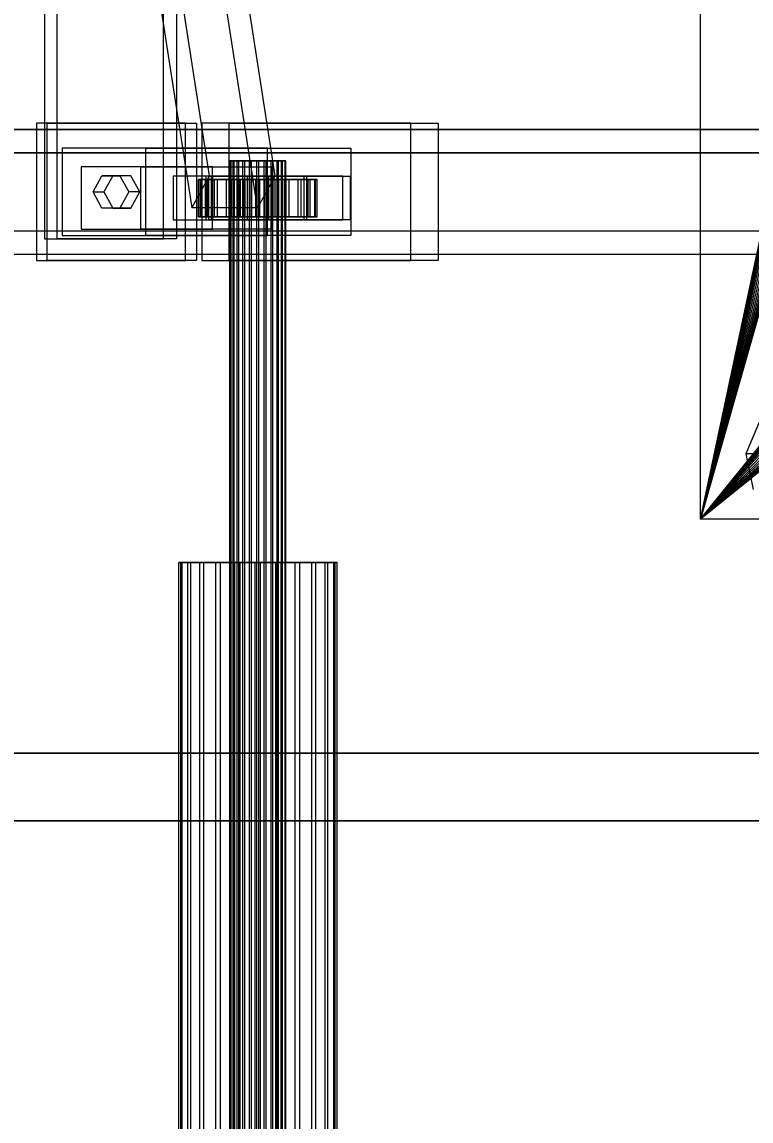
# Model space of a CAD drawing. Header units: millimetres. Extents: x -1970 to 59977, y -50268 to 6837.
# Drawn here: x 24335.6 to 24569.4, y -17868 to -17515.5 of the extents above; entities that cross this region are included whole.
import ezdxf

# ---------------------------------------------------------------- set-up
doc = ezdxf.new("R2010")
doc.units = ezdxf.units.MM
for name, color, linetype, lineweight in [('COTAS_O', 1, 'Continuous', 0), ('superior_briquetadora', 7, 'Continuous', 0), ('superior_C02', 7, 'Continuous', 0)]:
    doc.layers.add(name, color=color, linetype=linetype, lineweight=lineweight)
doc.dimstyles.new('R19_100', dxfattribs={"dimtxt": 250, "dimasz": 150, "dimexe": 150, "dimexo": 80, "dimgap": 100, "dimtad": 1, "dimtih": 1, "dimtoh": 1, "dimdsep": 46, "dimcen": 0.09, "dimadec": 0, "dimazin": 0, "dimtfac": 1, "dimtdec": 4, "dimtofl": 0, "dimtmove": 0, "dimatfit": 3, "dimfxl": 1, "dimtolj": 1, "dimtzin": 0, "dimarcsym": 0})

# ---------------------------------------------------------------- blocks, each defined once
blk = doc.blocks.new('*D34')
at = {"layer": 'COTAS_O', "color": 0, "lineweight": -2, "transparency": 16777216}
for p, q in [((24548.19, -17510), (23778.19, -17510)), ((23928.19, -19330), (23928.19, -17660)), ((24548.19, -19480), (23778.19, -19480))]:
    blk.add_line(p, q, dxfattribs=at)
at = {"layer": 'COTAS_O', "color": 0, "transparency": 16777216}
for points in [[(23903.19, -17660), (23953.19, -17660), (23928.19, -17510)], [(23903.19, -19330), (23953.19, -19330), (23928.19, -19480)]]:
    blk.add_solid(points, dxfattribs=at)
at = {"layer": 'Defpoints', "color": 0, "transparency": 16777216}
for p in [(23928.19, -17510), (24628.19, -17510), (24628.19, -19480)]:
    blk.add_point(p, dxfattribs=at)

msp = doc.modelspace()

# ---------------------------------------------------------------- linework, layer by layer
at = {"layer": 'superior_briquetadora'}
for p, q in [((24553.187, -17675), (24553.187, -17375)), ((24553.187, -17675), (24604.187, -17435)), ((24604.36, -17436.756), (24553.187, -17675)), ((24604.872, -17438.444), (24553.187, -17675)), ((24605.703, -17440), (24553.187, -17675)), ((24606.823, -17441.364), (24553.187, -17675)), ((24619.551, -17441.364), (24553.187, -17675)), ((24608.186, -17442.483), (24553.187, -17675)), ((24618.187, -17442.483), (24553.187, -17675)), ((24609.742, -17443.315), (24553.187, -17675)), ((24616.631, -17443.315), (24553.187, -17675)), ((24611.431, -17443.827), (24553.187, -17675)), ((24614.942, -17443.827), (24553.187, -17675)), ((24613.187, -17444), (24553.187, -17675)), ((24553.187, -17675), (24605.703, -17610)), ((24553.187, -17675), (24604.872, -17611.556)), ((24553.187, -17675), (24604.36, -17613.244)), ((24604.187, -17615), (24553.187, -17675)), ((24604.36, -17616.756), (24553.187, -17675)), ((24604.872, -17618.444), (24553.187, -17675)), ((24605.703, -17620), (24553.187, -17675)), ((24606.823, -17621.364), (24553.187, -17675)), ((24608.186, -17622.483), (24553.187, -17675)), ((24618.187, -17622.483), (24553.187, -17675)), ((24609.742, -17623.315), (24553.187, -17675)), ((24616.631, -17623.315), (24553.187, -17675)), ((24611.431, -17623.827), (24553.187, -17675)), ((24614.942, -17623.827), (24553.187, -17675)), ((24613.187, -17624), (24553.187, -17675)), ((24853.187, -17675), (24553.187, -17675))]:
    msp.add_line(p, q, dxfattribs=at)
at = {"layer": 'superior_C02'}
for p, q in [((24342.812, -17240), (24342.812, -17585)), ((24346.903, -17585), (24346.903, -17240)), ((24381.065, -17585), (24381.065, -17240)), ((24385.157, -17240), (24385.157, -17585)), ((24395.763, -17564.864), (24357.184, -17314.864)), ((24416.803, -17564.864), (24378.224, -17314.864)), ((24351.498, -17325.136), (24390.077, -17575.136)), ((24411.117, -17575.136), (24372.538, -17325.136)), ((24697.916, -17550), (23550.312, -17550)), ((23562.002, -17550), (24709.607, -17550)), ((24751.985, -17550), (23604.381, -17550)), ((23618.994, -17550), (24766.599, -17550)), ((24388.065, -17548), (24340.248, -17548)), ((24340.248, -17548), (24340.248, -17592)), ((24343.755, -17548), (24340.248, -17548)), ((24343.755, -17592), (24343.755, -17548)), ((24343.755, -17548), (24391.572, -17548)), ((24388.065, -17592), (24388.065, -17548)), ((24388.065, -17548), (24391.572, -17548)), ((24391.572, -17548), (24391.572, -17592)), ((24460.293, -17548), (24393.35, -17548)), ((24393.35, -17548), (24393.35, -17592)), ((24402.118, -17548), (24393.35, -17548)), ((24402.118, -17592), (24402.118, -17548)), ((24402.118, -17548), (24469.061, -17548)), ((24460.293, -17592), (24460.293, -17548)), ((24460.293, -17548), (24469.061, -17548)), ((24469.061, -17548), (24469.061, -17592)), ((24697.188, -17557.5), (23605.114, -17557.5)), ((23618.261, -17557.5), (24710.335, -17557.5)), ((24375.327, -17556), (24348.55, -17556)), ((24348.55, -17556), (24348.55, -17584)), ((24414.309, -17556), (24348.55, -17556)), ((24375.327, -17584), (24375.327, -17556)), ((24375.327, -17556), (24441.087, -17556)), ((24414.309, -17584), (24414.309, -17556)), ((24414.309, -17556), (24441.087, -17556)), ((24441.087, -17556), (24441.087, -17584)), ((24402.501, -17560), (24402.275, -17560)), ((24402.275, -17560), (24402.663, -17560)), ((24402.275, -18440), (24402.275, -17560)), ((24403.324, -17560), (24402.501, -17560)), ((24402.501, -18440), (24402.501, -17560)), ((24402.663, -17560), (24403.637, -17560)), ((24402.663, -18440), (24402.663, -17560)), ((24404.688, -17560), (24403.324, -17560)), ((24403.324, -18440), (24403.324, -17560)), ((24403.637, -17560), (24405.131, -17560)), ((24403.637, -18440), (24403.637, -17560)), ((24406.501, -17560), (24404.688, -17560)), ((24404.688, -18440), (24404.688, -17560)), ((24405.131, -17560), (24407.043, -17560)), ((24405.131, -18440), (24405.131, -17560)), ((24408.639, -17560), (24406.501, -17560)), ((24406.501, -18440), (24406.501, -17560)), ((24407.043, -17560), (24409.244, -17560)), ((24407.043, -18440), (24407.043, -17560)), ((24410.957, -17560), (24408.639, -17560)), ((24408.639, -18440), (24408.639, -17560)), ((24409.244, -17560), (24411.583, -17560)), ((24409.244, -18440), (24409.244, -17560)), ((24413.295, -17560), (24410.957, -17560)), ((24410.957, -18440), (24410.957, -17560)), ((24411.583, -17560), (24413.9, -17560)), ((24411.583, -18440), (24411.583, -17560)), ((24415.496, -17560), (24413.295, -17560)), ((24413.295, -18440), (24413.295, -17560)), ((24413.9, -17560), (24416.038, -17560)), ((24413.9, -18440), (24413.9, -17560)), ((24417.408, -17560), (24415.496, -17560)), ((24415.496, -18440), (24415.496, -17560)), ((24416.038, -17560), (24417.851, -17560)), ((24416.038, -18440), (24416.038, -17560)), ((24418.903, -17560), (24417.408, -17560)), ((24417.408, -18440), (24417.408, -17560)), ((24417.851, -17560), (24419.216, -17560)), ((24417.851, -18440), (24417.851, -17560)), ((24419.877, -17560), (24418.903, -17560)), ((24418.903, -18440), (24418.903, -17560)), ((24419.216, -17560), (24420.039, -17560)), ((24419.216, -18440), (24419.216, -17560)), ((24420.264, -17560), (24419.877, -17560)), ((24419.877, -17560), (24419.877, -18440)), ((24420.039, -17560), (24420.264, -17560)), ((24420.039, -18440), (24420.039, -17560)), ((24420.264, -18440), (24420.264, -17560)), ((24373.72, -17562), (24354.593, -17562)), ((24354.593, -17562), (24354.593, -17582)), ((24396.738, -17562), (24354.593, -17562)), ((24358.418, -17570), (24361.287, -17564.804)), ((24361.287, -17564.804), (24367.025, -17564.804)), ((24364.795, -17564.804), (24361.287, -17564.804)), ((24364.795, -17564.804), (24361.926, -17570)), ((24370.533, -17564.804), (24364.795, -17564.804)), ((24367.025, -17564.804), (24369.894, -17570)), ((24370.533, -17564.804), (24367.025, -17564.804)), ((24373.402, -17570), (24370.533, -17564.804)), ((24373.72, -17582), (24373.72, -17562)), ((24373.72, -17562), (24415.864, -17562)), ((24395.569, -17565), (24384.093, -17565)), ((24384.093, -17565), (24384.093, -17579)), ((24396.368, -17565), (24384.093, -17565)), ((24390.077, -17575.136), (24395.763, -17564.864)), ((24438.526, -17565), (24394.535, -17565)), ((24394.535, -17565), (24394.535, -17579)), ((24396.873, -17565), (24394.535, -17565)), ((24395.569, -17579), (24395.569, -17565)), ((24395.569, -17565), (24407.844, -17565)), ((24395.763, -17564.864), (24416.803, -17564.864)), ((24396.368, -17579), (24396.368, -17565)), ((24396.368, -17565), (24407.844, -17565)), ((24396.738, -17582), (24396.738, -17562)), ((24396.738, -17562), (24415.864, -17562)), ((24396.873, -17579), (24396.873, -17565)), ((24396.873, -17565), (24440.864, -17565)), ((24407.844, -17565), (24407.844, -17579)), ((24416.803, -17564.864), (24411.117, -17575.136)), ((24426.171, -17565), (24414.695, -17565)), ((24414.695, -17565), (24414.695, -17579)), ((24426.971, -17565), (24414.695, -17565)), ((24415.864, -17562), (24415.864, -17582)), ((24426.171, -17579), (24426.171, -17565)), ((24426.171, -17565), (24438.447, -17565)), ((24426.971, -17579), (24426.971, -17565)), ((24426.971, -17565), (24438.447, -17565)), ((24438.447, -17565), (24438.447, -17579)), ((24438.526, -17579), (24438.526, -17565)), ((24438.526, -17565), (24440.864, -17565)), ((24440.864, -17565), (24440.864, -17579)), ((24392.757, -17566), (24392.281, -17566)), ((24392.281, -17566), (24402.275, -17566)), ((24392.281, -17578), (24392.281, -17566)), ((24392.281, -17566), (24393.099, -17566)), ((24394.495, -17566), (24392.757, -17566)), ((24392.757, -17566), (24402.501, -17566)), ((24392.757, -17578), (24392.757, -17566)), ((24393.099, -17566), (24402.663, -17566)), ((24393.099, -17578), (24393.099, -17566)), ((24393.099, -17566), (24395.156, -17566)), ((24397.375, -17566), (24394.495, -17566)), ((24394.495, -17566), (24403.324, -17566)), ((24394.495, -17578), (24394.495, -17566)), ((24395.156, -17566), (24403.637, -17566)), ((24395.156, -17578), (24395.156, -17566)), ((24395.156, -17566), (24398.31, -17566)), ((24401.203, -17566), (24397.375, -17566)), ((24397.375, -17566), (24404.688, -17566)), ((24397.375, -17578), (24397.375, -17566)), ((24398.31, -17566), (24405.131, -17566)), ((24398.31, -17578), (24398.31, -17566)), ((24398.31, -17566), (24402.348, -17566)), ((24405.717, -17566), (24401.203, -17566)), ((24401.203, -17566), (24406.501, -17566)), ((24401.203, -17578), (24401.203, -17566)), ((24402.275, -17566), (24402.501, -17566)), ((24402.275, -17566), (24402.275, -17578)), ((24402.663, -17566), (24402.275, -17566)), ((24402.348, -17566), (24407.043, -17566)), ((24402.348, -17578), (24402.348, -17566)), ((24402.348, -17566), (24406.994, -17566)), ((24402.501, -17566), (24403.324, -17566)), ((24402.501, -17566), (24402.501, -17578)), ((24402.663, -17566), (24402.663, -17578)), ((24403.637, -17566), (24402.663, -17566)), ((24403.324, -17566), (24404.688, -17566)), ((24403.324, -17566), (24403.324, -17578)), ((24403.637, -17566), (24403.637, -17578)), ((24405.131, -17566), (24403.637, -17566)), ((24404.688, -17566), (24406.501, -17566)), ((24404.688, -17566), (24404.688, -17578)), ((24405.131, -17566), (24405.131, -17578)), ((24407.043, -17566), (24405.131, -17566)), ((24410.609, -17566), (24405.717, -17566)), ((24405.717, -17566), (24408.639, -17566)), ((24405.717, -17578), (24405.717, -17566)), ((24406.501, -17566), (24408.639, -17566)), ((24406.501, -17566), (24406.501, -17578)), ((24406.994, -17566), (24409.244, -17566)), ((24406.994, -17578), (24406.994, -17566)), ((24406.994, -17566), (24411.931, -17566)), ((24407.043, -17566), (24407.043, -17578)), ((24409.244, -17566), (24407.043, -17566)), ((24408.639, -17566), (24410.957, -17566)), ((24408.639, -17566), (24408.639, -17578)), ((24409.244, -17566), (24409.244, -17578)), ((24411.583, -17566), (24409.244, -17566)), ((24415.546, -17566), (24410.609, -17566)), ((24410.609, -17566), (24410.957, -17566)), ((24410.609, -17578), (24410.609, -17566)), ((24410.957, -17566), (24413.295, -17566)), ((24410.957, -17566), (24410.957, -17578)), ((24411.931, -17566), (24411.583, -17566)), ((24411.583, -17566), (24411.583, -17578)), ((24413.9, -17566), (24411.583, -17566)), ((24411.931, -17578), (24411.931, -17566)), ((24411.931, -17566), (24416.823, -17566)), ((24415.546, -17566), (24413.295, -17566)), ((24413.295, -17566), (24415.496, -17566)), ((24413.295, -17566), (24413.295, -17578)), ((24416.823, -17566), (24413.9, -17566)), ((24413.9, -17566), (24413.9, -17578)), ((24416.038, -17566), (24413.9, -17566)), ((24420.191, -17566), (24415.496, -17566)), ((24415.496, -17566), (24417.408, -17566)), ((24415.496, -17566), (24415.496, -17578)), ((24420.191, -17566), (24415.546, -17566)), ((24415.546, -17578), (24415.546, -17566)), ((24421.336, -17566), (24416.038, -17566)), ((24416.038, -17566), (24416.038, -17578)), ((24417.851, -17566), (24416.038, -17566)), ((24416.823, -17578), (24416.823, -17566)), ((24416.823, -17566), (24421.336, -17566)), ((24424.229, -17566), (24417.408, -17566)), ((24417.408, -17566), (24418.903, -17566)), ((24417.408, -17566), (24417.408, -17578)), ((24425.164, -17566), (24417.851, -17566)), ((24417.851, -17566), (24417.851, -17578)), ((24419.216, -17566), (24417.851, -17566)), ((24427.384, -17566), (24418.903, -17566)), ((24418.903, -17566), (24419.877, -17566)), ((24418.903, -17566), (24418.903, -17578)), ((24428.045, -17566), (24419.216, -17566)), ((24419.216, -17566), (24419.216, -17578)), ((24420.039, -17566), (24419.216, -17566)), ((24419.877, -17566), (24429.44, -17566)), ((24419.877, -17578), (24419.877, -17566)), ((24419.877, -17566), (24420.264, -17566)), ((24429.782, -17566), (24420.039, -17566)), ((24420.039, -17566), (24420.039, -17578)), ((24420.264, -17566), (24420.039, -17566)), ((24424.229, -17566), (24420.191, -17566)), ((24420.191, -17578), (24420.191, -17566)), ((24430.258, -17566), (24420.264, -17566)), ((24420.264, -17566), (24420.264, -17578)), ((24421.336, -17578), (24421.336, -17566)), ((24421.336, -17566), (24425.164, -17566)), ((24427.384, -17566), (24424.229, -17566)), ((24424.229, -17578), (24424.229, -17566)), ((24425.164, -17578), (24425.164, -17566)), ((24425.164, -17566), (24428.045, -17566)), ((24429.44, -17566), (24427.384, -17566)), ((24427.384, -17578), (24427.384, -17566)), ((24428.045, -17578), (24428.045, -17566)), ((24428.045, -17566), (24429.782, -17566)), ((24429.44, -17566), (24429.44, -17578)), ((24430.258, -17566), (24429.44, -17566)), ((24429.782, -17578), (24429.782, -17566)), ((24429.782, -17566), (24430.258, -17566)), ((24430.258, -17578), (24430.258, -17566)), ((24361.287, -17575.196), (24358.418, -17570)), ((24358.418, -17570), (24361.926, -17570)), ((24361.926, -17570), (24364.795, -17575.196)), ((24369.894, -17570), (24367.025, -17575.196)), ((24373.402, -17570), (24369.894, -17570)), ((24370.533, -17575.196), (24373.402, -17570)), ((24367.025, -17575.196), (24361.287, -17575.196)), ((24364.795, -17575.196), (24361.287, -17575.196)), ((24364.795, -17575.196), (24370.533, -17575.196)), ((24370.533, -17575.196), (24367.025, -17575.196)), ((24411.117, -17575.136), (24390.077, -17575.136)), ((24384.093, -17579), (24395.569, -17579)), ((24384.093, -17579), (24396.368, -17579)), ((24402.275, -17578), (24392.281, -17578)), ((24392.281, -17578), (24392.757, -17578)), ((24393.099, -17578), (24392.281, -17578)), ((24402.501, -17578), (24392.757, -17578)), ((24392.757, -17578), (24394.495, -17578)), ((24402.663, -17578), (24393.099, -17578)), ((24395.156, -17578), (24393.099, -17578)), ((24403.324, -17578), (24394.495, -17578)), ((24394.495, -17578), (24397.375, -17578)), ((24394.535, -17579), (24438.526, -17579)), ((24394.535, -17579), (24396.873, -17579)), ((24403.637, -17578), (24395.156, -17578)), ((24398.31, -17578), (24395.156, -17578)), ((24407.844, -17579), (24395.569, -17579)), ((24407.844, -17579), (24396.368, -17579)), ((24440.864, -17579), (24396.873, -17579)), ((24404.688, -17578), (24397.375, -17578)), ((24397.375, -17578), (24401.203, -17578)), ((24405.131, -17578), (24398.31, -17578)), ((24402.348, -17578), (24398.31, -17578)), ((24406.501, -17578), (24401.203, -17578)), ((24401.203, -17578), (24405.717, -17578)), ((24402.501, -17578), (24402.275, -17578)), ((24402.275, -17578), (24402.663, -17578)), ((24407.043, -17578), (24402.348, -17578)), ((24406.994, -17578), (24402.348, -17578)), ((24403.324, -17578), (24402.501, -17578)), ((24402.663, -17578), (24403.637, -17578)), ((24404.688, -17578), (24403.324, -17578)), ((24403.637, -17578), (24405.131, -17578)), ((24406.501, -17578), (24404.688, -17578)), ((24405.131, -17578), (24407.043, -17578)), ((24408.639, -17578), (24405.717, -17578)), ((24405.717, -17578), (24410.609, -17578)), ((24408.639, -17578), (24406.501, -17578)), ((24409.244, -17578), (24406.994, -17578)), ((24411.931, -17578), (24406.994, -17578)), ((24407.043, -17578), (24409.244, -17578)), ((24410.957, -17578), (24408.639, -17578)), ((24409.244, -17578), (24411.583, -17578)), ((24410.957, -17578), (24410.609, -17578)), ((24410.609, -17578), (24415.546, -17578)), ((24413.295, -17578), (24410.957, -17578)), ((24411.583, -17578), (24411.931, -17578)), ((24411.583, -17578), (24413.9, -17578)), ((24416.823, -17578), (24411.931, -17578)), ((24415.496, -17578), (24413.295, -17578)), ((24413.295, -17578), (24415.546, -17578)), ((24413.9, -17578), (24416.823, -17578)), ((24413.9, -17578), (24416.038, -17578)), ((24414.695, -17579), (24426.171, -17579)), ((24414.695, -17579), (24426.971, -17579)), ((24417.408, -17578), (24415.496, -17578)), ((24415.496, -17578), (24420.191, -17578)), ((24415.546, -17578), (24420.191, -17578)), ((24416.038, -17578), (24421.336, -17578)), ((24416.038, -17578), (24417.851, -17578)), ((24421.336, -17578), (24416.823, -17578)), ((24418.903, -17578), (24417.408, -17578)), ((24417.408, -17578), (24424.229, -17578)), ((24417.851, -17578), (24425.164, -17578)), ((24417.851, -17578), (24419.216, -17578)), ((24419.877, -17578), (24418.903, -17578)), ((24418.903, -17578), (24427.384, -17578)), ((24419.216, -17578), (24428.045, -17578)), ((24419.216, -17578), (24420.039, -17578)), ((24429.44, -17578), (24419.877, -17578)), ((24420.264, -17578), (24419.877, -17578)), ((24420.039, -17578), (24429.782, -17578)), ((24420.039, -17578), (24420.264, -17578)), ((24420.191, -17578), (24424.229, -17578)), ((24420.264, -17578), (24430.258, -17578)), ((24425.164, -17578), (24421.336, -17578)), ((24424.229, -17578), (24427.384, -17578)), ((24428.045, -17578), (24425.164, -17578)), ((24438.447, -17579), (24426.171, -17579)), ((24438.447, -17579), (24426.971, -17579)), ((24427.384, -17578), (24429.44, -17578)), ((24429.782, -17578), (24428.045, -17578)), ((24429.44, -17578), (24430.258, -17578)), ((24430.258, -17578), (24429.782, -17578)), ((24440.864, -17579), (24438.526, -17579)), ((23605.114, -17582.5), (24697.188, -17582.5)), ((23618.261, -17582.5), (24710.335, -17582.5)), ((24354.593, -17582), (24373.72, -17582)), ((24354.593, -17582), (24396.738, -17582)), ((24415.864, -17582), (24373.72, -17582)), ((24415.864, -17582), (24396.738, -17582)), ((24342.812, -17585), (24381.065, -17585)), ((24342.812, -17585), (24346.903, -17585)), ((24385.157, -17585), (24346.903, -17585)), ((24348.55, -17584), (24375.327, -17584)), ((24348.55, -17584), (24414.309, -17584)), ((24441.087, -17584), (24375.327, -17584)), ((24385.157, -17585), (24381.065, -17585)), ((24441.087, -17584), (24414.309, -17584)), ((23550.312, -17590), (24697.916, -17590)), ((23562.002, -17590), (24709.607, -17590)), ((23604.381, -17590), (24751.985, -17590)), ((23618.994, -17590), (24766.599, -17590)), ((24340.248, -17592), (24388.065, -17592)), ((24340.248, -17592), (24343.755, -17592)), ((24391.572, -17592), (24343.755, -17592)), ((24391.572, -17592), (24388.065, -17592)), ((24393.35, -17592), (24460.293, -17592)), ((24393.35, -17592), (24402.118, -17592)), ((24469.061, -17592), (24402.118, -17592)), ((24469.061, -17592), (24460.293, -17592)), ((24579.3, -17626.449), (24567.776, -17653.98)), ((24577.34, -17653.992), (24567.776, -17653.98)), ((24567.776, -17653.98), (24570.11, -17665.449)), ((24386.521, -17688.85), (24385.885, -17688.85)), ((24385.885, -17688.85), (24386.979, -17688.85)), ((24385.885, -18311.15), (24385.885, -17688.85)), ((24388.844, -17688.85), (24386.521, -17688.85)), ((24386.521, -18311.15), (24386.521, -17688.85)), ((24386.979, -17688.85), (24389.728, -17688.85)), ((24386.979, -18311.15), (24386.979, -17688.85)), ((24392.695, -17688.85), (24388.844, -17688.85)), ((24388.844, -18311.15), (24388.844, -17688.85)), ((24389.728, -17688.85), (24393.945, -17688.85)), ((24389.728, -18311.15), (24389.728, -17688.85)), ((24397.812, -17688.85), (24392.695, -17688.85)), ((24392.695, -18311.15), (24392.695, -17688.85)), ((24393.945, -17688.85), (24399.343, -17688.85)), ((24393.945, -18311.15), (24393.945, -17688.85)), ((24403.846, -17688.85), (24397.812, -17688.85)), ((24397.812, -18311.15), (24397.812, -17688.85)), ((24399.343, -17688.85), (24405.553, -17688.85)), ((24399.343, -18311.15), (24399.343, -17688.85)), ((24410.386, -17688.85), (24403.846, -17688.85)), ((24403.846, -18311.15), (24403.846, -17688.85)), ((24405.553, -17688.85), (24412.153, -17688.85)), ((24405.553, -18311.15), (24405.553, -17688.85)), ((24416.986, -17688.85), (24410.386, -17688.85)), ((24410.386, -18311.15), (24410.386, -17688.85)), ((24412.153, -17688.85), (24418.693, -17688.85)), ((24412.153, -18311.15), (24412.153, -17688.85)), ((24423.197, -17688.85), (24416.986, -17688.85)), ((24416.986, -18311.15), (24416.986, -17688.85)), ((24418.693, -17688.85), (24424.727, -17688.85)), ((24418.693, -18311.15), (24418.693, -17688.85)), ((24428.594, -17688.85), (24423.197, -17688.85)), ((24423.197, -18311.15), (24423.197, -17688.85)), ((24424.727, -17688.85), (24429.844, -17688.85)), ((24424.727, -18311.15), (24424.727, -17688.85)), ((24432.812, -17688.85), (24428.594, -17688.85)), ((24428.594, -18311.15), (24428.594, -17688.85)), ((24429.844, -17688.85), (24433.695, -17688.85)), ((24429.844, -18311.15), (24429.844, -17688.85)), ((24435.561, -17688.85), (24432.812, -17688.85)), ((24432.812, -18311.15), (24432.812, -17688.85)), ((24433.695, -17688.85), (24436.018, -17688.85)), ((24433.695, -18311.15), (24433.695, -17688.85)), ((24436.654, -17688.85), (24435.561, -17688.85)), ((24435.561, -17688.85), (24435.561, -18311.15)), ((24436.018, -17688.85), (24436.654, -17688.85)), ((24436.018, -18311.15), (24436.018, -17688.85)), ((24436.654, -18311.15), (24436.654, -17688.85)), ((16335.427, -17750), (25411.088, -17750)), ((25412.557, -17750), (16336.897, -17750)), ((24178.685, -17771.702), (24609.262, -17771.702)), ((24611.005, -17771.702), (24180.429, -17771.702))]:
    msp.add_line(p, q, dxfattribs=at)

# ---------------------------------------------------------------- dimensions: what is measured, and where the dimension line sits
at = {"layer": 'COTAS_O'}
dim = msp.add_aligned_dim(p1=(24628.187, -19480), p2=(24628.187, -17510), distance=700, text='<> O', dimstyle='R19_100', dxfattribs=at)
dim.commit()
dim.dimension.update_dxf_attribs({"geometry": '*D34', "text_midpoint": (23928.187, -18495)})

doc.saveas('drawing.dxf')
